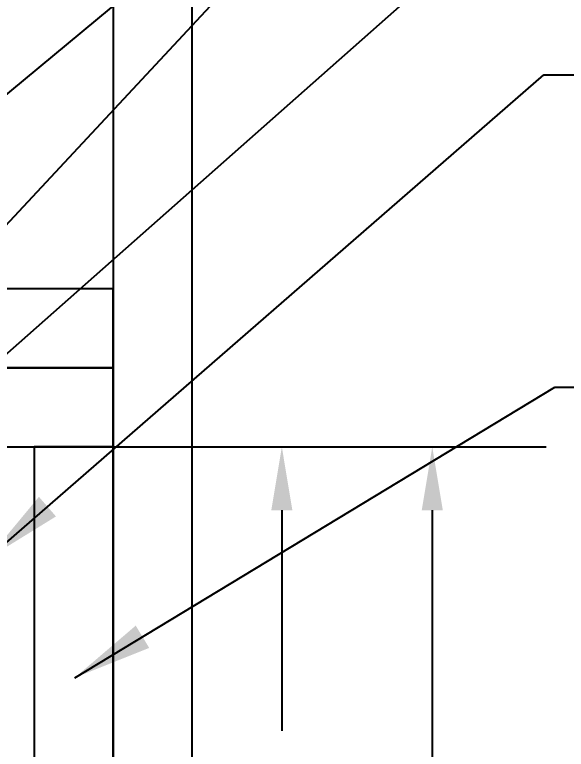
# Paper-space layout 'M&T INST' of a CAD drawing. Header units: inches. Extents: x 0.2 to 34.4, y 0.5 to 23.
# Drawn here: x 17.409 to 18.499, y 5.125 to 6.576 of the extents above; entities that cross this region are included whole.
import ezdxf

# ---------------------------------------------------------------- set-up
doc = ezdxf.new("R2010")
doc.units = ezdxf.units.IN
doc.header["$MEASUREMENT"] = 0
doc.layers.add('B_Dimensions', color=5, linetype='Continuous', lineweight=13)
for name, color, linetype in [('D_DTTXT', 7, 'Continuous'), ('D_FRAMING', 84, 'Continuous'), ('Title Block', 7, 'Continuous')]:
    doc.layers.add(name, color=color, linetype=linetype)
doc.styles.get("Standard").update_dxf_attribs({"font": 'arial.ttf'})
doc.dimstyles.get("Standard").update_dxf_attribs({"dimtxt": 4, "dimasz": 6, "dimexe": 0.18, "dimexo": 0.0625, "dimgap": 0.09, "dimtad": 0, "dimtih": 1, "dimtoh": 1, "dimdec": 4, "dimzin": 0, "dimdsep": 46, "dimlunit": 4, "dimtxsty": 'Standard', "dimcen": 0.09, "dimadec": 0, "dimazin": 0, "dimtfac": 1, "dimtdec": 4, "dimtofl": 0, "dimtmove": 0, "dimatfit": 3, "dimfxl": 1, "dimtolj": 1, "dimtzin": 0, "dimarcsym": 0})

# ---------------------------------------------------------------- blocks, each defined once
blk = doc.blocks.new('*D31')
at = {"layer": 'B_Dimensions', "color": 0, "lineweight": -2, "transparency": 16777216}
for p, q in [((-2.3673, -2.4647), (-1.7457, -2.4647)), ((-1.9257, -2.5647), (-1.9257, -3.2671)), ((-1.9257, -4.2397), (-1.9257, -3.5493)), ((-2.3673, -4.3397), (-1.7457, -4.3397))]:
    blk.add_line(p, q, dxfattribs=at)
at = {"layer": 'B_Dimensions', "color": 0, "transparency": 16777216}
for points in [[(-1.9423, -2.5647), (-1.909, -2.5647), (-1.9257, -2.4647)], [(-1.9423, -4.2397), (-1.909, -4.2397), (-1.9257, -4.3397)]]:
    blk.add_solid(points, dxfattribs=at)
at = {"layer": 'Defpoints', "color": 0, "transparency": 16777216}
for p in [(-2.4298, -2.4647), (-2.4298, -4.3397), (-1.9257, -4.3397)]:
    blk.add_point(p, dxfattribs=at)
at = {"layer": 'B_Dimensions', "color": 0, "transparency": 16777216, "insert": (-1.9257, -3.4082), "char_height": 0.1, "attachment_point": 5}
blk.add_mtext('\\A1;36"', dxfattribs=at)
blk = doc.blocks.new('*D30')
at = {"layer": 'B_Dimensions', "color": 0, "lineweight": -2, "transparency": 16777216}
for p, q in [((-2.4923, -2.4647), (-1.9833, -2.4647)), ((-2.1633, -2.5647), (-2.1633, -2.9131)), ((-2.1633, -3.5233), (-2.1633, -3.1748)), ((-2.4923, -3.6233), (-1.9833, -3.6233))]:
    blk.add_line(p, q, dxfattribs=at)
at = {"layer": 'B_Dimensions', "color": 0, "transparency": 16777216}
for points in [[(-2.18, -2.5647), (-2.1467, -2.5647), (-2.1633, -2.4647)], [(-2.18, -3.5233), (-2.1467, -3.5233), (-2.1633, -3.6233)]]:
    blk.add_solid(points, dxfattribs=at)
at = {"layer": 'Defpoints', "color": 0, "transparency": 16777216}
for p in [(-2.5548, -2.4647), (-2.5548, -3.6233), (-2.1633, -3.6233)]:
    blk.add_point(p, dxfattribs=at)
at = {"layer": 'B_Dimensions', "color": 0, "transparency": 16777216, "insert": (-2.1633, -3.044), "char_height": 0.08, "attachment_point": 5}
blk.add_mtext('\\A1;16"', dxfattribs=at)
blk = doc.blocks.new('MULTI MANIFOLD')
at = {"layer": 'D_DTTXT'}
for p, q in [((-1.74951, -1.87703), (-1.62451, -1.87703)), ((-1.73185, -2.37041), (-1.60685, -2.37041))]:
    blk.add_line(p, q, dxfattribs=at)
at = {"layer": 'D_FRAMING', "ltscale": 12}
for p, q in [((-2.42978, -1.60519), (-2.42978, -4.33973)), ((-2.30478, -4.33973), (-2.30478, -1.60519))]:
    blk.add_line(p, q, dxfattribs=at)
for points in [[(-4.97145, -2.21473), (-4.97145, -2.33973), (-2.42978, -2.33973), (-2.42978, -2.21473)], [(-4.97145, -2.33973), (-4.97145, -2.46473), (-2.42978, -2.46473), (-2.42978, -2.33973)], [(-2.55478, -4.33973), (-2.42978, -4.33973), (-2.42978, -2.46473), (-2.55478, -2.46473)]]:
    blk.add_lwpolyline(points, close=True, dxfattribs=at)
at = {"layer": 'B_Dimensions'}
dim = blk.add_linear_dim(base=(-2.16333, -3.62326), p1=(-2.55478, -2.46473), p2=(-2.55478, -3.62326), angle=90, text='16"', dimstyle='Standard', override={"dimtxt": 0.08, "dimasz": 0.1}, dxfattribs=at)
dim.commit()
dim.dimension.update_dxf_attribs({"geometry": '*D30', "text_midpoint": (-2.16333, -3.04399)})
dim = blk.add_linear_dim(base=(-1.92568, -4.33973), p1=(-2.42978, -2.46473), p2=(-2.42978, -4.33973), angle=90, text='36"', dimstyle='Standard', override={"dimtxt": 0.1, "dimasz": 0.1}, dxfattribs=at)
dim.commit()
dim.dimension.update_dxf_attribs({"geometry": '*D31', "text_midpoint": (-1.92568, -3.40816), "dimtype": 160})
at = {"layer": 'D_DTTXT'}
for points in [[(-3.03526, -2.27092), (-1.74951, -1.20296)], [(-2.85432, -2.38758), (-1.74951, -1.20296)], [(-2.91015, -2.59316), (-1.74951, -1.56717)], [(-2.62798, -2.64097), (-1.74951, -1.87703)], [(-2.49052, -2.82921), (-1.73185, -2.37041)]]:
    blk.add_leader(points, dimstyle='Standard', override={"dimasz": 0.125}, dxfattribs=at)

psp = doc.layouts.new('M&T INST')

# ---------------------------------------------------------------- block references
at = {"layer": 'Title Block', "xscale": 1.25, "yscale": 1.25, "zscale": 1.25}
psp.add_blockref('MULTI MANIFOLD', (20.6412, 8.8033), dxfattribs=at)

doc.saveas('drawing.dxf')
